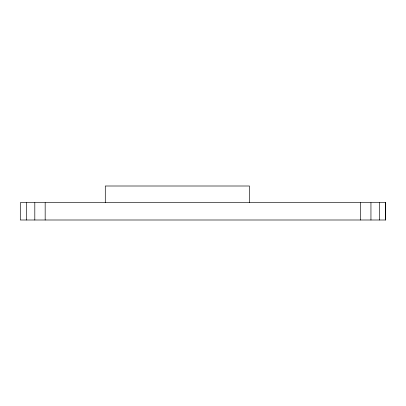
<?xml version="1.0" encoding="UTF-8"?>
<svg xmlns="http://www.w3.org/2000/svg" width="406" height="406" viewBox="0 0 406 406"><rect width="100%" height="100%" fill="white"/><g stroke="black" fill="none" stroke-linecap="round" stroke-linejoin="round"><path stroke-width="0.61" d="M385.456 202.695L385.456 219.996M379.427 202.695L379.427 219.996M370.947 202.695L370.947 219.996M360.589 202.695L360.589 219.996M249.472 202.695L249.472 186.004L105.291 186.004L105.291 202.695M45.167 202.695L45.167 219.996M34.809 202.695L34.809 219.996M26.329 202.695L26.329 219.996M385.7 202.695L20.3 202.695L20.3 219.996L385.7 219.996L385.7 202.695"/></g></svg>
